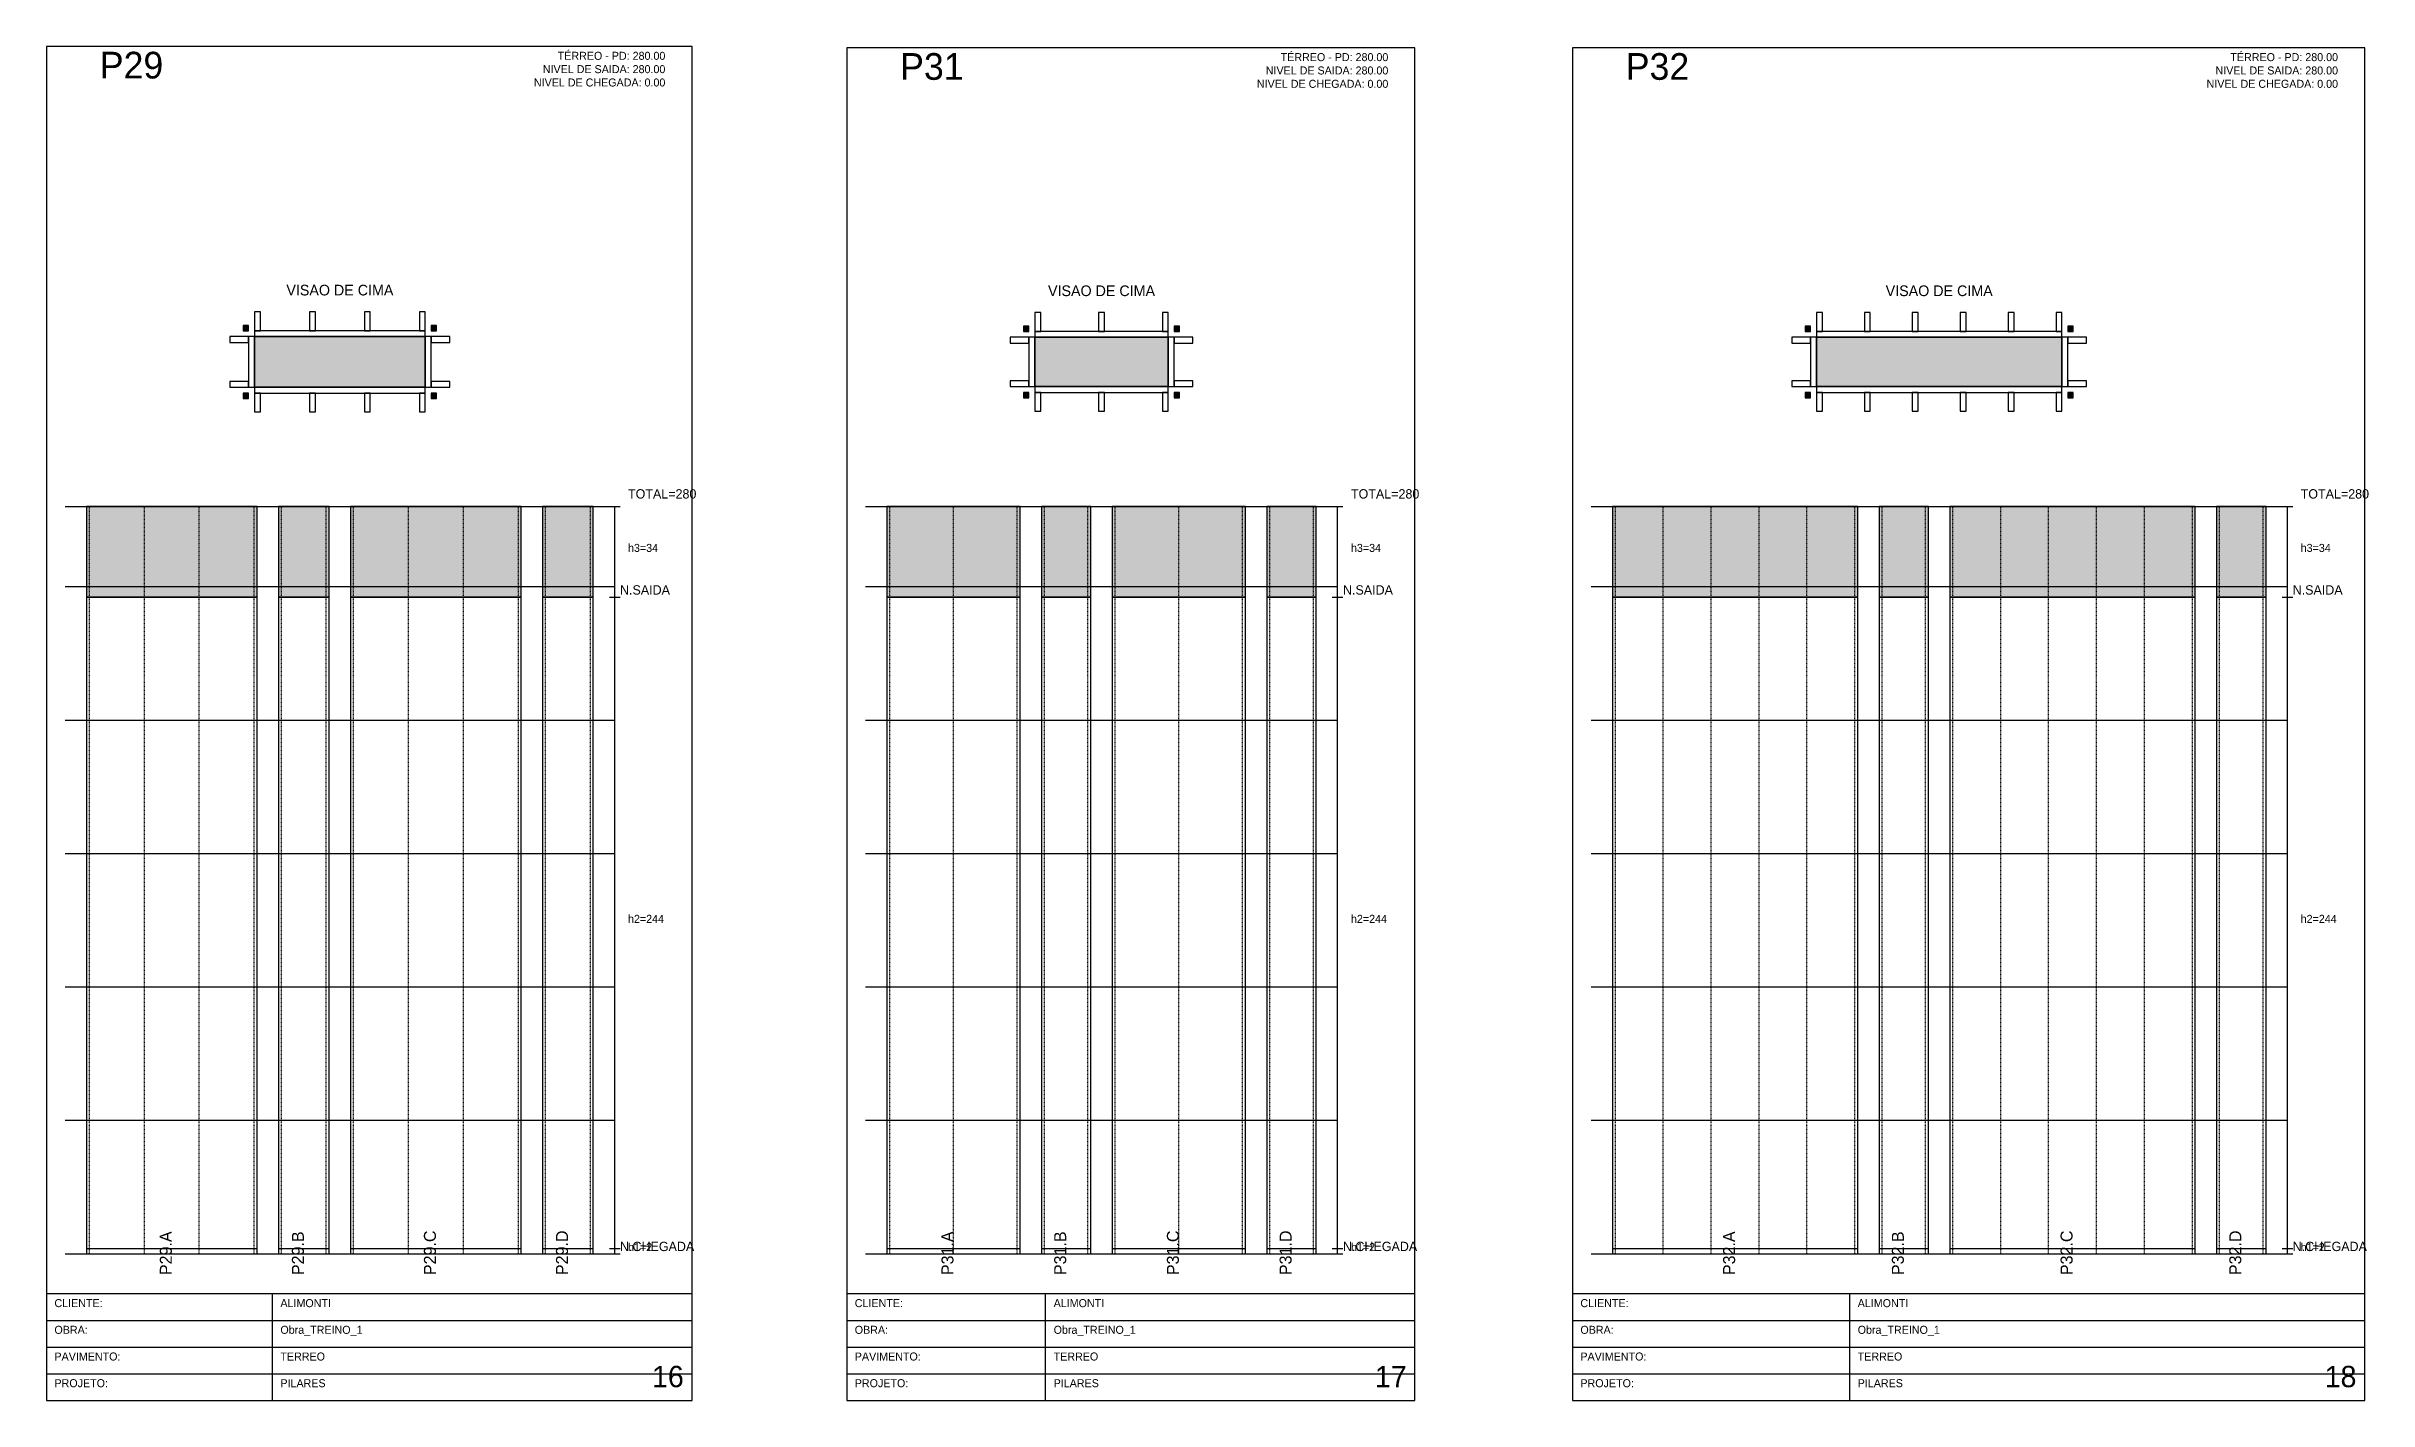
# Model space of a CAD drawing. Header units: metres. Extents: x 0 to 1466, y 0 to 2698.
# Drawn here: x 0 to 870, y 1653 to 2161 of the extents above; entities that cross this region are included whole.
import ezdxf
from ezdxf.enums import TextEntityAlignment as Align

# ---------------------------------------------------------------- set-up
doc = ezdxf.new("R2010")
doc.units = ezdxf.units.M
doc.linetypes.add('DASHED', pattern=[0.5, 0.25, -0.25])
for name, color, linetype in [('BORDA_CELULA', 9, 'Continuous'), ('CARIMBO', 9, 'Continuous'), ('CHAPA', 1, 'Continuous'), ('CONCRETO', 4, 'Continuous'), ('COTA', 8, 'Continuous'), ('Hachura', 8, 'Continuous'), ('LABEL_ID', 3, 'Continuous'), ('Nivel', 2, 'Continuous'), ('NOMENCLATURA', 1, 'Continuous'), ('Paineis', 7, 'Continuous'), ('SARR_2.2x7', 82, 'Continuous'), ('Texto Secao', 2, 'Continuous'), ('TEXTO_GERAL', 2, 'Continuous')]:
    doc.layers.add(name, color=color, linetype=linetype)

msp = doc.modelspace()

# ---------------------------------------------------------------- hatches: boundary and pattern name
at = {"layer": 'CHAPA'}
for points in [[(73.8, 2054.1), (75.8, 2054.1), (75.8, 2056.1), (73.8, 2056.1)], [(144.2, 2054.1), (146.2, 2054.1), (146.2, 2056.1), (144.2, 2056.1)], [(366.3, 2053.85), (368.3, 2053.85), (368.3, 2055.85), (366.3, 2055.85)], [(422.7, 2053.85), (424.7, 2053.85), (424.7, 2055.85), (422.7, 2055.85)], [(659.3, 2053.85), (661.3, 2053.85), (661.3, 2055.85), (659.3, 2055.85)], [(757.7, 2053.85), (759.7, 2053.85), (759.7, 2055.85), (757.7, 2055.85)], [(73.8, 2028.7), (75.8, 2028.7), (75.8, 2030.7), (73.8, 2030.7)], [(144.2, 2028.7), (146.2, 2028.7), (146.2, 2030.7), (144.2, 2030.7)], [(366.3, 2028.95), (368.3, 2028.95), (368.3, 2030.95), (366.3, 2030.95)], [(422.7, 2028.95), (424.7, 2028.95), (424.7, 2030.95), (422.7, 2030.95)], [(659.3, 2028.95), (661.3, 2028.95), (661.3, 2030.95), (659.3, 2030.95)], [(757.7, 2028.95), (759.7, 2028.95), (759.7, 2030.95), (757.7, 2030.95)]]:
    msp.add_hatch(color=1, dxfattribs=at).paths.add_polyline_path(points)
at = {"layer": 'Hachura'}
for color, points in [(253, [(78, 2032.9), (142, 2032.9), (142, 2051.9), (78, 2051.9)]), (253, [(370.5, 2033.15), (420.5, 2033.15), (420.5, 2051.65), (370.5, 2051.65)]), (253, [(663.5, 2033.15), (755.5, 2033.15), (755.5, 2051.65), (663.5, 2051.65)]), (6, [(15, 1954.2), (79, 1954.2), (79, 1988.2), (15, 1988.2)]), (6, [(87, 1954.2), (106, 1954.2), (106, 1988.2), (87, 1988.2)]), (6, [(114, 1954.2), (178, 1954.2), (178, 1988.2), (114, 1988.2)]), (6, [(186, 1954.2), (205, 1954.2), (205, 1988.2), (186, 1988.2)]), (6, [(315, 1954.2), (365, 1954.2), (365, 1988.2), (315, 1988.2)]), (6, [(373, 1954.2), (391.5, 1954.2), (391.5, 1988.2), (373, 1988.2)]), (6, [(399.5, 1954.2), (449.5, 1954.2), (449.5, 1988.2), (399.5, 1988.2)]), (6, [(457.5, 1954.2), (476, 1954.2), (476, 1988.2), (457.5, 1988.2)]), (6, [(587, 1954.2), (679, 1954.2), (679, 1988.2), (587, 1988.2)]), (6, [(687, 1954.2), (705.5, 1954.2), (705.5, 1988.2), (687, 1988.2)]), (6, [(713.5, 1954.2), (805.5, 1954.2), (805.5, 1988.2), (713.5, 1988.2)]), (6, [(813.5, 1954.2), (832, 1954.2), (832, 1988.2), (813.5, 1988.2)])]:
    msp.add_hatch(color=color, dxfattribs=at).paths.add_polyline_path(points)

# ---------------------------------------------------------------- linework, layer by layer
at = {"layer": 'BORDA_CELULA', "color": 9}
for points in [[(0, 1653.2), (242, 1653.2), (242, 2160.6), (0, 2160.6)], [(300, 1653.2), (513, 1653.2), (513, 2160.1), (300, 2160.1)], [(572, 1653.2), (869, 1653.2), (869, 2160.1), (572, 2160.1)]]:
    msp.add_lwpolyline(points, close=True, dxfattribs=at)
at = {"layer": 'CARIMBO', "color": 9}
for p, q in [((84.7, 1653.2), (84.7, 1693.2)), ((374.55, 1653.2), (374.55, 1693.2)), ((675.95, 1653.2), (675.95, 1693.2)), ((0, 1683.2), (242, 1683.2)), ((300, 1683.2), (513, 1683.2)), ((572, 1683.2), (869, 1683.2)), ((0, 1673.2), (242, 1673.2)), ((300, 1673.2), (513, 1673.2)), ((572, 1673.2), (869, 1673.2)), ((0, 1663.2), (242, 1663.2)), ((300, 1663.2), (513, 1663.2)), ((572, 1663.2), (869, 1663.2))]:
    msp.add_line(p, q, dxfattribs=at)
for points in [[(0, 1653.2), (242, 1653.2), (242, 1693.2), (0, 1693.2)], [(300, 1653.2), (513, 1653.2), (513, 1693.2), (300, 1693.2)], [(572, 1653.2), (869, 1653.2), (869, 1693.2), (572, 1693.2)]]:
    msp.add_lwpolyline(points, close=True, dxfattribs=at)
at = {"layer": 'CHAPA', "color": 1}
for points in [[(73.8, 2054.1), (75.8, 2054.1), (75.8, 2056.1), (73.8, 2056.1)], [(144.2, 2054.1), (146.2, 2054.1), (146.2, 2056.1), (144.2, 2056.1)], [(366.3, 2053.85), (368.3, 2053.85), (368.3, 2055.85), (366.3, 2055.85)], [(422.7, 2053.85), (424.7, 2053.85), (424.7, 2055.85), (422.7, 2055.85)], [(659.3, 2053.85), (661.3, 2053.85), (661.3, 2055.85), (659.3, 2055.85)], [(757.7, 2053.85), (759.7, 2053.85), (759.7, 2055.85), (757.7, 2055.85)], [(73.8, 2028.7), (75.8, 2028.7), (75.8, 2030.7), (73.8, 2030.7)], [(144.2, 2028.7), (146.2, 2028.7), (146.2, 2030.7), (144.2, 2030.7)], [(366.3, 2028.95), (368.3, 2028.95), (368.3, 2030.95), (366.3, 2030.95)], [(422.7, 2028.95), (424.7, 2028.95), (424.7, 2030.95), (422.7, 2030.95)], [(659.3, 2028.95), (661.3, 2028.95), (661.3, 2030.95), (659.3, 2030.95)], [(757.7, 2028.95), (759.7, 2028.95), (759.7, 2030.95), (757.7, 2030.95)]]:
    msp.add_lwpolyline(points, close=True, dxfattribs=at)
at = {"layer": 'CONCRETO', "color": 4}
for points in [[(78, 2032.9), (142, 2032.9), (142, 2051.9), (78, 2051.9)], [(370.5, 2033.15), (420.5, 2033.15), (420.5, 2051.65), (370.5, 2051.65)], [(663.5, 2033.15), (755.5, 2033.15), (755.5, 2051.65), (663.5, 2051.65)]]:
    msp.add_lwpolyline(points, close=True, dxfattribs=at)
at = {"layer": 'COTA', "color": 8}
for p, q in [((211, 1988.2), (215, 1988.2)), ((213, 1708.2), (213, 1988.2)), ((482, 1988.2), (486, 1988.2)), ((484, 1708.2), (484, 1988.2)), ((838, 1988.2), (842, 1988.2)), ((840, 1708.2), (840, 1988.2)), ((211, 1954.2), (215, 1954.2)), ((211, 1954.2), (215, 1954.2)), ((482, 1954.2), (486, 1954.2)), ((482, 1954.2), (486, 1954.2)), ((838, 1954.2), (842, 1954.2)), ((838, 1954.2), (842, 1954.2)), ((211, 1710.2), (215, 1710.2)), ((211, 1710.2), (215, 1710.2)), ((211, 1708.2), (215, 1708.2)), ((482, 1710.2), (486, 1710.2)), ((482, 1710.2), (486, 1710.2)), ((482, 1708.2), (486, 1708.2)), ((838, 1710.2), (842, 1710.2)), ((838, 1710.2), (842, 1710.2)), ((838, 1708.2), (842, 1708.2))]:
    msp.add_line(p, q, dxfattribs=at)
at = {"layer": 'Nivel', "color": 2}
for p, q in [((7, 1988.2), (213, 1988.2)), ((307, 1988.2), (484, 1988.2)), ((579, 1988.2), (840, 1988.2)), ((7, 1958.2), (213, 1958.2)), ((307, 1958.2), (484, 1958.2)), ((579, 1958.2), (840, 1958.2)), ((7, 1908.2), (213, 1908.2)), ((307, 1908.2), (484, 1908.2)), ((579, 1908.2), (840, 1908.2)), ((7, 1858.2), (213, 1858.2)), ((307, 1858.2), (484, 1858.2)), ((579, 1858.2), (840, 1858.2)), ((7, 1808.2), (213, 1808.2)), ((307, 1808.2), (484, 1808.2)), ((579, 1808.2), (840, 1808.2)), ((7, 1758.2), (213, 1758.2)), ((307, 1758.2), (484, 1758.2)), ((579, 1758.2), (840, 1758.2)), ((7, 1708.2), (213, 1708.2)), ((307, 1708.2), (484, 1708.2)), ((579, 1708.2), (840, 1708.2))]:
    msp.add_line(p, q, dxfattribs=at)
at = {"layer": 'Paineis', "color": 7}
for p, q in [((15, 1710.2), (79, 1710.2)), ((87, 1710.2), (106, 1710.2)), ((114, 1710.2), (178, 1710.2)), ((186, 1710.2), (205, 1710.2)), ((315, 1710.2), (365, 1710.2)), ((373, 1710.2), (391.5, 1710.2)), ((399.5, 1710.2), (449.5, 1710.2)), ((457.5, 1710.2), (476, 1710.2)), ((587, 1710.2), (679, 1710.2)), ((687, 1710.2), (705.5, 1710.2)), ((713.5, 1710.2), (805.5, 1710.2)), ((813.5, 1710.2), (832, 1710.2))]:
    msp.add_line(p, q, dxfattribs=at)
for points in [[(75.8, 2032.9), (78, 2032.9), (78, 2051.9), (75.8, 2051.9)], [(78, 2051.9), (142, 2051.9), (142, 2054.1), (78, 2054.1)], [(142, 2032.9), (144.2, 2032.9), (144.2, 2051.9), (142, 2051.9)], [(368.3, 2033.15), (370.5, 2033.15), (370.5, 2051.65), (368.3, 2051.65)], [(370.5, 2051.65), (420.5, 2051.65), (420.5, 2053.85), (370.5, 2053.85)], [(420.5, 2033.15), (422.7, 2033.15), (422.7, 2051.65), (420.5, 2051.65)], [(661.3, 2033.15), (663.5, 2033.15), (663.5, 2051.65), (661.3, 2051.65)], [(663.5, 2051.65), (755.5, 2051.65), (755.5, 2053.85), (663.5, 2053.85)], [(755.5, 2033.15), (757.7, 2033.15), (757.7, 2051.65), (755.5, 2051.65)], [(78, 2030.7), (142, 2030.7), (142, 2032.9), (78, 2032.9)], [(370.5, 2030.95), (420.5, 2030.95), (420.5, 2033.15), (370.5, 2033.15)], [(663.5, 2030.95), (755.5, 2030.95), (755.5, 2033.15), (663.5, 2033.15)], [(15, 1708.2), (79, 1708.2), (79, 1954.2), (15, 1954.2)], [(87, 1708.2), (106, 1708.2), (106, 1954.2), (87, 1954.2)], [(114, 1708.2), (178, 1708.2), (178, 1954.2), (114, 1954.2)], [(186, 1708.2), (205, 1708.2), (205, 1954.2), (186, 1954.2)], [(315, 1708.2), (365, 1708.2), (365, 1954.2), (315, 1954.2)], [(373, 1708.2), (391.5, 1708.2), (391.5, 1954.2), (373, 1954.2)], [(399.5, 1708.2), (449.5, 1708.2), (449.5, 1954.2), (399.5, 1954.2)], [(457.5, 1708.2), (476, 1708.2), (476, 1954.2), (457.5, 1954.2)], [(587, 1708.2), (679, 1708.2), (679, 1954.2), (587, 1954.2)], [(687, 1708.2), (705.5, 1708.2), (705.5, 1954.2), (687, 1954.2)], [(713.5, 1708.2), (805.5, 1708.2), (805.5, 1954.2), (713.5, 1954.2)], [(813.5, 1708.2), (832, 1708.2), (832, 1954.2), (813.5, 1954.2)]]:
    msp.add_lwpolyline(points, close=True, dxfattribs=at)
at = {"layer": 'Paineis', "color": 6}
for points in [[(15, 1954.2), (79, 1954.2), (79, 1988.2), (15, 1988.2)], [(87, 1954.2), (106, 1954.2), (106, 1988.2), (87, 1988.2)], [(114, 1954.2), (178, 1954.2), (178, 1988.2), (114, 1988.2)], [(186, 1954.2), (205, 1954.2), (205, 1988.2), (186, 1988.2)], [(315, 1954.2), (365, 1954.2), (365, 1988.2), (315, 1988.2)], [(373, 1954.2), (391.5, 1954.2), (391.5, 1988.2), (373, 1988.2)], [(399.5, 1954.2), (449.5, 1954.2), (449.5, 1988.2), (399.5, 1988.2)], [(457.5, 1954.2), (476, 1954.2), (476, 1988.2), (457.5, 1988.2)], [(587, 1954.2), (679, 1954.2), (679, 1988.2), (587, 1988.2)], [(687, 1954.2), (705.5, 1954.2), (705.5, 1988.2), (687, 1988.2)], [(713.5, 1954.2), (805.5, 1954.2), (805.5, 1988.2), (713.5, 1988.2)], [(813.5, 1954.2), (832, 1954.2), (832, 1988.2), (813.5, 1988.2)]]:
    msp.add_lwpolyline(points, close=True, dxfattribs=at)
at = {"layer": 'SARR_2.2x7', "color": 82, "linetype": 'DASHED'}
for p, q in [((16.1, 1708.2), (16.1, 1988.2)), ((36.7, 1708.2), (36.7, 1988.2)), ((57.3, 1708.2), (57.3, 1988.2)), ((77.9, 1708.2), (77.9, 1988.2)), ((88.1, 1708.2), (88.1, 1988.2)), ((104.9, 1708.2), (104.9, 1988.2)), ((115.1, 1708.2), (115.1, 1988.2)), ((135.7, 1708.2), (135.7, 1988.2)), ((156.3, 1708.2), (156.3, 1988.2)), ((176.9, 1708.2), (176.9, 1988.2)), ((187.1, 1708.2), (187.1, 1988.2)), ((203.9, 1708.2), (203.9, 1988.2)), ((316.1, 1708.2), (316.1, 1988.2)), ((340, 1708.2), (340, 1988.2)), ((363.9, 1708.2), (363.9, 1988.2)), ((374.1, 1708.2), (374.1, 1988.2)), ((390.4, 1708.2), (390.4, 1988.2)), ((400.6, 1708.2), (400.6, 1988.2)), ((424.5, 1708.2), (424.5, 1988.2)), ((448.4, 1708.2), (448.4, 1988.2)), ((458.6, 1708.2), (458.6, 1988.2)), ((474.9, 1708.2), (474.9, 1988.2)), ((588.1, 1708.2), (588.1, 1988.2)), ((606.06, 1708.2), (606.06, 1988.2)), ((624.02, 1708.2), (624.02, 1988.2)), ((641.98, 1708.2), (641.98, 1988.2)), ((659.94, 1708.2), (659.94, 1988.2)), ((677.9, 1708.2), (677.9, 1988.2)), ((688.1, 1708.2), (688.1, 1988.2)), ((704.4, 1708.2), (704.4, 1988.2)), ((714.6, 1708.2), (714.6, 1988.2)), ((732.56, 1708.2), (732.56, 1988.2)), ((750.52, 1708.2), (750.52, 1988.2)), ((768.48, 1708.2), (768.48, 1988.2)), ((786.44, 1708.2), (786.44, 1988.2)), ((804.4, 1708.2), (804.4, 1988.2)), ((814.6, 1708.2), (814.6, 1988.2)), ((830.9, 1708.2), (830.9, 1988.2))]:
    msp.add_line(p, q, dxfattribs=at)
at = {"layer": 'SARR_2.2x7', "color": 82}
for points in [[(78, 2054.1), (80.2, 2054.1), (80.2, 2061.1), (78, 2061.1)], [(98.6, 2054.1), (100.8, 2054.1), (100.8, 2061.1), (98.6, 2061.1)], [(119.2, 2054.1), (121.4, 2054.1), (121.4, 2061.1), (119.2, 2061.1)], [(139.8, 2054.1), (142, 2054.1), (142, 2061.1), (139.8, 2061.1)], [(370.5, 2053.85), (372.7, 2053.85), (372.7, 2060.85), (370.5, 2060.85)], [(394.4, 2053.85), (396.6, 2053.85), (396.6, 2060.85), (394.4, 2060.85)], [(418.3, 2053.85), (420.5, 2053.85), (420.5, 2060.85), (418.3, 2060.85)], [(663.5, 2053.85), (665.7, 2053.85), (665.7, 2060.85), (663.5, 2060.85)], [(681.46, 2053.85), (683.66, 2053.85), (683.66, 2060.85), (681.46, 2060.85)], [(699.42, 2053.85), (701.62, 2053.85), (701.62, 2060.85), (699.42, 2060.85)], [(717.38, 2053.85), (719.58, 2053.85), (719.58, 2060.85), (717.38, 2060.85)], [(735.34, 2053.85), (737.54, 2053.85), (737.54, 2060.85), (735.34, 2060.85)], [(753.3, 2053.85), (755.5, 2053.85), (755.5, 2060.85), (753.3, 2060.85)], [(68.8, 2049.7), (75.8, 2049.7), (75.8, 2051.9), (68.8, 2051.9)], [(144.2, 2049.7), (151.2, 2049.7), (151.2, 2051.9), (144.2, 2051.9)], [(361.3, 2049.45), (368.3, 2049.45), (368.3, 2051.65), (361.3, 2051.65)], [(422.7, 2049.45), (429.7, 2049.45), (429.7, 2051.65), (422.7, 2051.65)], [(654.3, 2049.45), (661.3, 2049.45), (661.3, 2051.65), (654.3, 2051.65)], [(757.7, 2049.45), (764.7, 2049.45), (764.7, 2051.65), (757.7, 2051.65)], [(68.8, 2032.9), (75.8, 2032.9), (75.8, 2035.1), (68.8, 2035.1)], [(78, 2023.7), (80.2, 2023.7), (80.2, 2030.7), (78, 2030.7)], [(98.6, 2023.7), (100.8, 2023.7), (100.8, 2030.7), (98.6, 2030.7)], [(119.2, 2023.7), (121.4, 2023.7), (121.4, 2030.7), (119.2, 2030.7)], [(139.8, 2023.7), (142, 2023.7), (142, 2030.7), (139.8, 2030.7)], [(144.2, 2032.9), (151.2, 2032.9), (151.2, 2035.1), (144.2, 2035.1)], [(361.3, 2033.15), (368.3, 2033.15), (368.3, 2035.35), (361.3, 2035.35)], [(370.5, 2023.95), (372.7, 2023.95), (372.7, 2030.95), (370.5, 2030.95)], [(394.4, 2023.95), (396.6, 2023.95), (396.6, 2030.95), (394.4, 2030.95)], [(418.3, 2023.95), (420.5, 2023.95), (420.5, 2030.95), (418.3, 2030.95)], [(422.7, 2033.15), (429.7, 2033.15), (429.7, 2035.35), (422.7, 2035.35)], [(654.3, 2033.15), (661.3, 2033.15), (661.3, 2035.35), (654.3, 2035.35)], [(663.5, 2023.95), (665.7, 2023.95), (665.7, 2030.95), (663.5, 2030.95)], [(681.46, 2023.95), (683.66, 2023.95), (683.66, 2030.95), (681.46, 2030.95)], [(699.42, 2023.95), (701.62, 2023.95), (701.62, 2030.95), (699.42, 2030.95)], [(717.38, 2023.95), (719.58, 2023.95), (719.58, 2030.95), (717.38, 2030.95)], [(735.34, 2023.95), (737.54, 2023.95), (737.54, 2030.95), (735.34, 2030.95)], [(753.3, 2023.95), (755.5, 2023.95), (755.5, 2030.95), (753.3, 2030.95)], [(757.7, 2033.15), (764.7, 2033.15), (764.7, 2035.35), (757.7, 2035.35)]]:
    msp.add_lwpolyline(points, close=True, dxfattribs=at)

# ---------------------------------------------------------------- texts
at = {"layer": 'CARIMBO', "color": 9}
for s, p in [('CLIENTE:', (3, 1688.2)), ('CLIENTE:', (303, 1688.2)), ('CLIENTE:', (575, 1688.2)), ('OBRA:', (3, 1678.2)), ('OBRA:', (303, 1678.2)), ('OBRA:', (575, 1678.2)), ('PAVIMENTO:', (3, 1668.2)), ('PAVIMENTO:', (303, 1668.2)), ('PAVIMENTO:', (575, 1668.2)), ('PROJETO:', (3, 1658.2)), ('PROJETO:', (303, 1658.2)), ('PROJETO:', (575, 1658.2))]:
    msp.add_text(s, height=3, dxfattribs=at).set_placement(p)
at = {"layer": 'COTA', "color": 8}
for s, height, p in [('TOTAL=280', 3.5, (218, 1991.2)), ('TOTAL=280', 3.5, (489, 1991.2)), ('TOTAL=280', 3.5, (845, 1991.2)), ('h3=34', 3, (218, 1971.2)), ('h3=34', 3, (489, 1971.2)), ('h3=34', 3, (845, 1971.2)), ('h2=244', 3, (218, 1832.2)), ('h2=244', 3, (489, 1832.2)), ('h2=244', 3, (845, 1832.2)), ('h1=2', 3, (218, 1709.2)), ('h1=2', 3, (489, 1709.2)), ('h1=2', 3, (845, 1709.2))]:
    msp.add_text(s, height=height, dxfattribs=at).set_placement(p)
at = {"layer": 'LABEL_ID', "color": 3}
for s, p in [('16', (227, 1658.2)), ('17', (498, 1658.2)), ('18', (854, 1658.2))]:
    msp.add_text(s, height=8, dxfattribs=at).set_placement(p)
at = {"layer": 'Nivel', "color": 2}
for s, p in [('N.SAIDA', (215, 1955.2)), ('N.SAIDA', (486, 1955.2)), ('N.SAIDA', (842, 1955.2)), ('N.CHEGADA', (215, 1709.2)), ('N.CHEGADA', (486, 1709.2)), ('N.CHEGADA', (842, 1709.2))]:
    msp.add_text(s, height=3.5, dxfattribs=at).set_placement(p)
at = {"layer": 'NOMENCLATURA', "color": 1}
for s, p in [('P29', (20, 2148.6)), ('P31', (320, 2148.1)), ('P32', (592, 2148.1))]:
    msp.add_text(s, height=10, dxfattribs=at).set_placement(p)
at = {"layer": 'Texto Secao', "color": 2}
for p in [(110, 2066.1), (395.5, 2065.85), (709.5, 2065.85)]:
    msp.add_text('VISAO DE CIMA', height=4, dxfattribs=at).set_placement(p, align=Align.BOTTOM_CENTER)
for s, p in [('P29.A', (47, 1700.2)), ('P29.B', (96.5, 1700.2)), ('P29.C', (146, 1700.2)), ('P29.D', (195.5, 1700.2)), ('P31.A', (340, 1700.2)), ('P31.B', (382.25, 1700.2)), ('P31.C', (424.5, 1700.2)), ('P31.D', (466.75, 1700.2)), ('P32.A', (633, 1700.2)), ('P32.B', (696.25, 1700.2)), ('P32.C', (759.5, 1700.2)), ('P32.D', (822.75, 1700.2))]:
    msp.add_text(s, height=4.5, rotation=90, dxfattribs=at).set_placement(p)
at = {"layer": 'TEXTO_GERAL', "color": 2}
for s, p in [('TÉRREO - PD: 280.00', (232, 2155.6)), ('TÉRREO - PD: 280.00', (503, 2155.1)), ('TÉRREO - PD: 280.00', (859, 2155.1)), ('NIVEL DE SAIDA: 280.00', (232, 2150.6)), ('NIVEL DE SAIDA: 280.00', (503, 2150.1)), ('NIVEL DE SAIDA: 280.00', (859, 2150.1)), ('NIVEL DE CHEGADA: 0.00', (232, 2145.6)), ('NIVEL DE CHEGADA: 0.00', (503, 2145.1)), ('NIVEL DE CHEGADA: 0.00', (859, 2145.1))]:
    msp.add_text(s, height=3, dxfattribs=at).set_placement(p, align=Align.RIGHT)
for s, p in [('ALIMONTI', (87.7, 1688.2)), ('ALIMONTI', (377.55, 1688.2)), ('ALIMONTI', (678.95, 1688.2)), ('Obra_TREINO_1', (87.7, 1678.2)), ('Obra_TREINO_1', (377.55, 1678.2)), ('Obra_TREINO_1', (678.95, 1678.2)), ('TERREO', (87.7, 1668.2)), ('TERREO', (377.55, 1668.2)), ('TERREO', (678.95, 1668.2)), ('PILARES', (87.7, 1658.2)), ('PILARES', (377.55, 1658.2)), ('PILARES', (678.95, 1658.2))]:
    msp.add_text(s, height=3, dxfattribs=at).set_placement(p)

doc.saveas('drawing.dxf')
